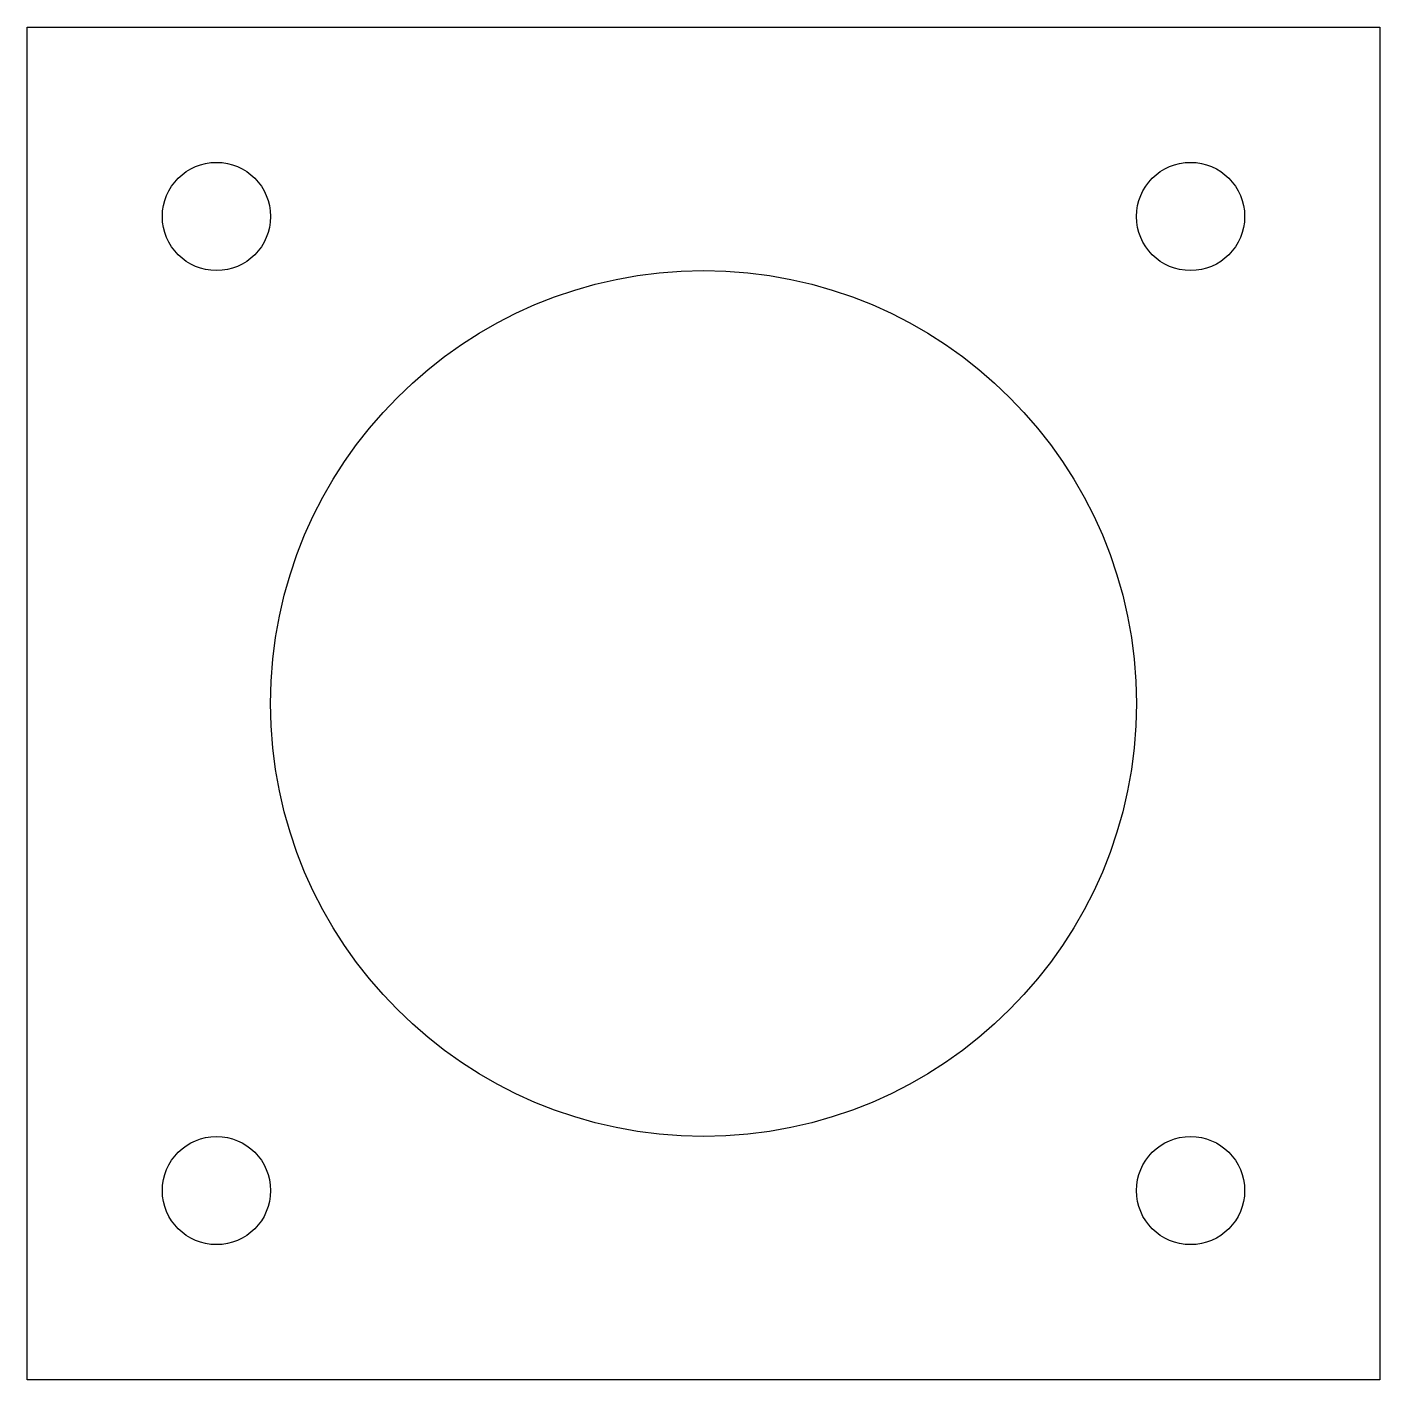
# Model space of a CAD drawing. Header units: millimetres. Extents: x -32.6 to 17.4, y -31.9 to 18.1.
import ezdxf

# ---------------------------------------------------------------- set-up
doc = ezdxf.new("R2010")
doc.units = ezdxf.units.MM

msp = doc.modelspace()

# ---------------------------------------------------------------- linework, layer by layer
at = {"color": 7, "linetype": 'Continuous', "lineweight": 25}
for p, q in [((-32.569, 18.084), (17.431, 18.084)), ((-32.569, -31.916), (-32.569, 18.084)), ((17.431, 18.084), (17.431, -31.916)), ((17.431, -31.916), (-32.569, -31.916))]:
    msp.add_line(p, q, dxfattribs=at)
for centre, radius in [((-25.569, 11.084), 2), ((10.431, 11.084), 2), ((-7.569, -6.916), 16), ((-25.569, -24.916), 2), ((10.431, -24.916), 2)]:
    msp.add_circle(centre, radius, dxfattribs=at)

doc.saveas('drawing.dxf')
